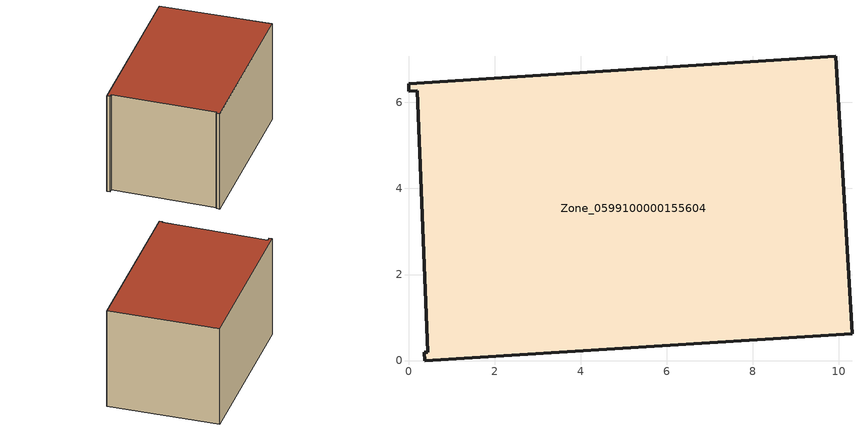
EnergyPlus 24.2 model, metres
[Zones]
Zone_0599100000155604
 floor ground (C_G): 0.45,0.19 0.21,6.27 0.01,6.26 0,6.44 9.93,7.07 10.31,0.62 0.38,0 0.37,0.19 z0
 wall outside (C_F): 0.38,0 10.31,0.62 9.93,7.07 0,6.44 0.01,6.26 0.21,6.27 0.45,0.19 0.37,0.19 0.38,0 z0:6.1
 roof outside (C_R): 0.21,6.27 0.45,0.19 0.37,0.19 0.38,0 10.31,0.62 9.93,7.07 0,6.44 0.01,6.26 z6.1
[BUILDING]
Pand.0599100000155604: North Axis=0; Terrain=City; Loads Convergence Tolerance Value=0.04; Temperature Convergence Tolerance Value=0.4; Solar Distribution=FullExterior; Maximum Number of Warmup Days=25; Minimum Number of Warmup Days=1
[Site:Location]
Rotterdam.The.Hague.AP_ZH_NLD Design_Conditions: Latitude=51.96; Longitude=4.45; Time Zone=1; Elevation=-4.5
[SITE:GROUNDTEMPERATURE:BUILDINGSURFACE]
18, 18, 18, 18, 18, 18, 18, 18, 18, 18, 18, 18
[MATERIAL] Thermal Absorptance=0.9; Solar Absorptance=0.7; Visible Absorptance=0.7
Name | Roughness | Thickness | Conductivity | Density | Specific Heat
G.TI.1965-1974 | MediumSmooth | 0.15 | 0.882353 | 540 | 1210
F.TI.1965-1974 | Rough | 0.3 | 0.697674 | 1920 | 840
R.TI.1965-1974 | MediumRough | 0.2 | 0.232558 | 1500 | 1000
[CONSTRUCTION]
C_G: G.TI.1965-1974
C_F: F.TI.1965-1974
C_R: R.TI.1965-1974
[ZONE]
Zone_0599100000155604: Type=1; Multiplier=1; Ceiling Height=Autocalculate; Volume=Autocalculate; Floor Area=autocalculate; Part of Total Floor Area=Yes
[ZONEINFILTRATION:DESIGNFLOWRATE]
Infil_Zone_0599100000155604: Zone or ZoneList or Space or SpaceList=Zone_0599100000155604; Schedule=AlwaysOn; Design Flow Rate Calculation Method=Flow/Area; Flow Rate per Floor Area=0.003; Constant Term Coefficient=1; Temperature Term Coefficient=0; Velocity Term Coefficient=0; Velocity Squared Term Coefficient=0
[HVACTEMPLATE:ZONE:IDEALLOADSAIRSYSTEM]
Zone_0599100000155604: Maximum Heating Supply Air Temperature=50; Minimum Cooling Supply Air Temperature=13; Maximum Heating Supply Air Humidity Ratio=0.0156; Minimum Cooling Supply Air Humidity Ratio=0.0077; Heating Limit=NoLimit; Cooling Limit=NoLimit; Dehumidification Control Type=ConstantSensibleHeatRatio; Cooling Sensible Heat Ratio=0.7; Dehumidification Setpoint=60; Humidification Control Type=None; Humidification Setpoint=30; Outdoor Air Method=None; Outdoor Air Flow Rate per Person=0.00944; Outdoor Air Flow Rate per Zone Floor Area=0; Outdoor Air Flow Rate per Zone=0; Demand Controlled Ventilation Type=None; Outdoor Air Economizer Type=NoEconomizer; Heat Recovery Type=None; Sensible Heat Recovery Effectiveness=0.7; Latent Heat Recovery Effectiveness=0.65
[ZONECONTROL:THERMOSTAT]
ThermostatControl_Zone_0599100000155604: Zone or ZoneList=Zone_0599100000155604; Control Type Schedule=DualSetpointControlType; Control 1=Thermostat_Zone_0599100000155604; Temperature Difference Between Cutout And Setpoint=0
[THERMOSTATSETPOINT:DUALSETPOINT]
Thermostat_Zone_0599100000155604: Heating Setpoint Temperature Schedule=HeatingSetpoint_Zone_0599100000155604; Cooling Setpoint Temperature Schedule=CoolingSetpoint_Zone_0599100000155604
[SCHEDULE:COMPACT]
HeatingSetpoint_Zone_0599100000155604: Through: 12/31, For: AllDays, Until: 24:00, 21
CoolingSetpoint_Zone_0599100000155604: Through: 12/31, For: AllDays, Until: 24:00, 24
DualSetpointControlType: Through: 12/31, For: AllDays, Until: 24:00, 4
AlwaysOn: Through: 12/31, For: AllDays, Until: 24:00, 1
